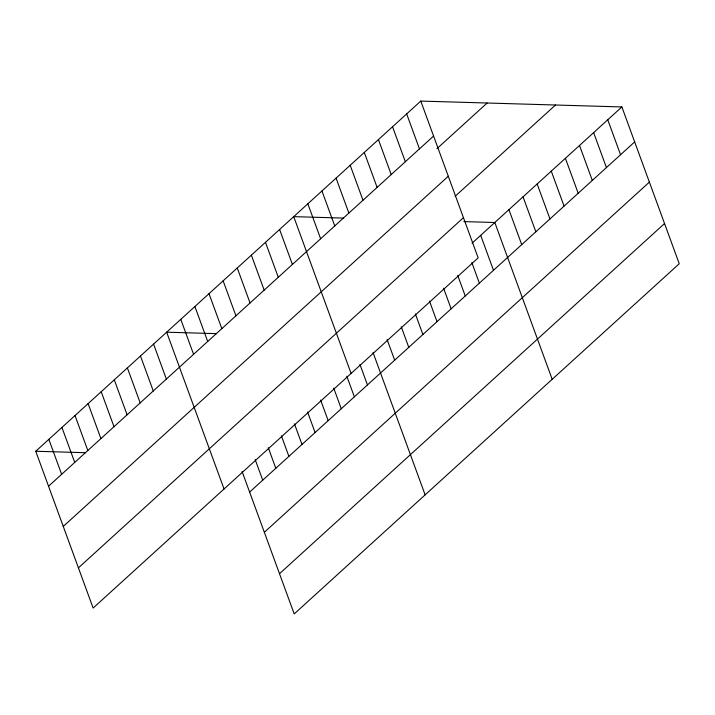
<?xml version="1.0" encoding="UTF-8"?>
<svg xmlns="http://www.w3.org/2000/svg" width="715" height="715" viewBox="0 0 715 715"><rect width="100%" height="100%" fill="white"/><g stroke="black" fill="none" stroke-linecap="round" stroke-linejoin="round"><path stroke-width="1.07" d="M420.786 101.083L478.165 257.883L93.129 608.054L35.75 451.254L420.786 101.083L621.871 106.946L679.25 263.746L294.214 613.917L242.108 471.516M48.549 486.227L433.576 136.047M436.945 148.666L487.138 103.014M63.26 526.428L448.296 176.256M455.115 196.312L555.51 105.007M78.418 567.853L463.454 217.682M472.061 243.189L621.871 106.946M249.633 492.081L634.661 141.91M264.344 532.291L649.381 182.111M279.502 573.707L664.539 223.536M343.495 218.093L293.722 216.645L351.101 373.445M463.838 221.596L494.807 222.499L552.186 379.299M216.43 333.646L166.658 332.198L224.045 488.997M35.75 451.254L85.523 452.711M607.75 119.78L620.549 154.744M593.638 132.624L606.427 167.587M579.516 145.458L592.315 180.43M565.395 158.301L578.194 193.265M551.283 171.144L564.072 206.108M537.162 183.978L549.96 218.942M523.04 196.822L535.839 231.785M508.928 209.665L521.718 244.628M480.695 235.342L493.484 270.306M471.837 262.575L479.372 283.149M406.665 113.926L419.464 148.89M457.725 275.418L465.25 295.983M392.544 126.761L405.342 161.733M443.604 288.252L451.129 308.826M378.432 139.604L391.221 174.567M429.492 301.095L437.017 321.661M364.31 152.447L377.109 187.41M415.37 313.939L422.896 334.504M350.198 165.281L362.988 200.245M401.249 326.773L408.774 347.347M336.077 178.124L348.875 213.088M387.137 339.616L394.662 360.181M321.956 190.959L334.754 225.931M373.016 352.459L425.13 494.86M307.843 203.802L320.633 238.765M359.922 364.364L367.447 384.929M346.838 376.269L354.363 396.834M279.601 229.479L292.399 264.443M333.744 388.173L341.269 408.739M265.488 242.322L278.278 277.286M320.651 400.078L328.176 420.643M251.367 255.157L264.166 290.129M307.557 411.983L315.083 432.548M294.473 423.888L301.998 444.462M237.255 268L250.044 302.963M281.379 435.793L288.905 456.367M223.134 280.843L235.932 315.807M268.286 447.706L275.811 468.271M209.012 293.677L221.811 328.641M255.192 459.611L262.727 480.176M194.9 306.52L207.69 341.484M180.779 319.355L193.577 354.327M153.573 344.103L166.363 379.066M140.48 356.007L153.278 390.98M127.386 367.912L140.185 402.885M114.293 379.826L127.091 414.789M101.208 391.731L113.998 426.694M88.115 403.635L100.913 438.599M75.021 415.54L87.82 450.504M61.928 427.445L74.726 462.408M48.843 439.35L61.633 474.313"/></g></svg>
